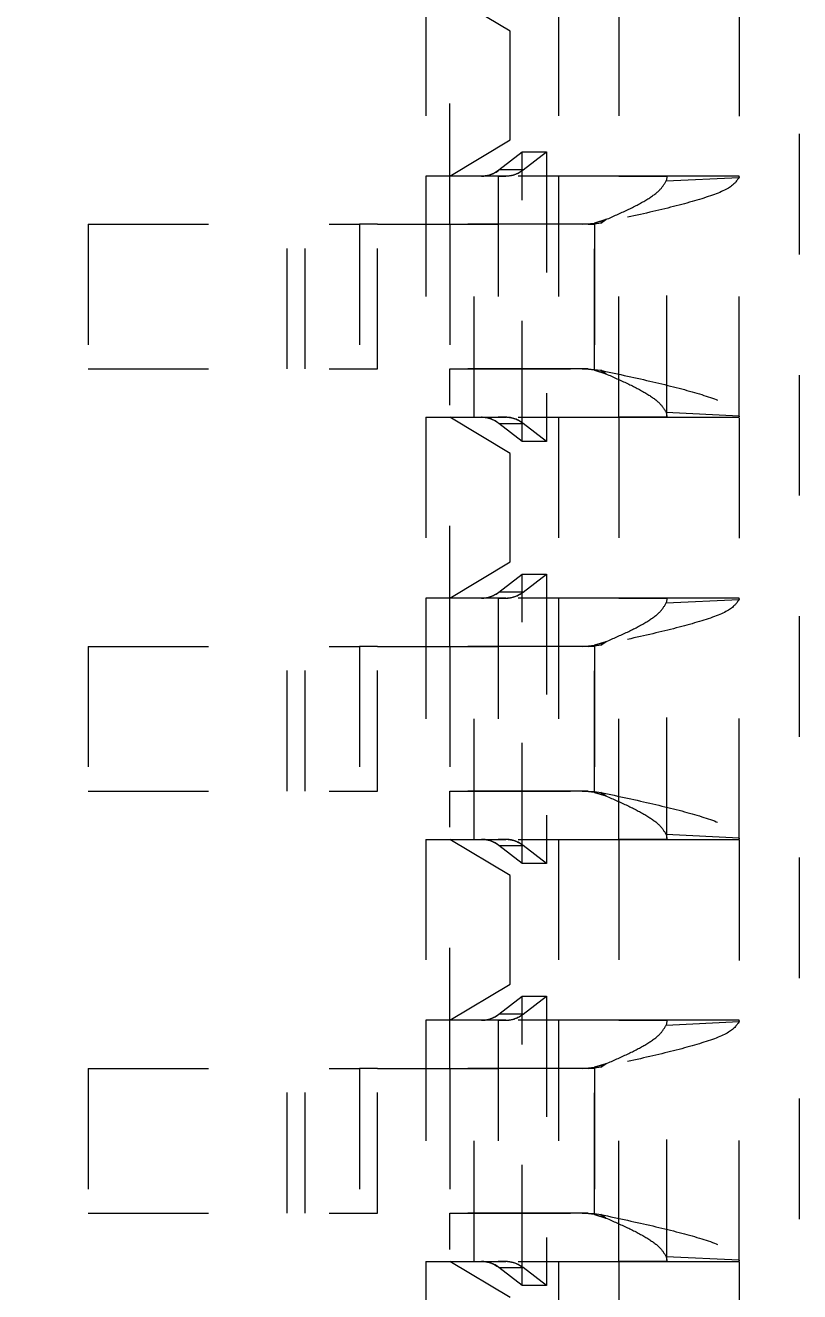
# Model space of a CAD drawing. Header units: millimetres. Extents: x 35 to 332, y 141 to 455.
# Drawn here: x 150.83 to 154.04, y 225.56 to 230.81 of the extents above; entities that cross this region are included whole.
import ezdxf
from ezdxf import colors
from ezdxf.entities.mleader import LeaderData, LeaderLine
from ezdxf.math import Vec2, Vec3

# ---------------------------------------------------------------- set-up
doc = ezdxf.new("R2010")
doc.units = ezdxf.units.MM
doc.linetypes.add('HIDDEN', pattern=[0.2, 0.1, -0.1])
doc.layers.add('00点位图', color=100, linetype='Continuous')
doc.styles.get("Standard").update_dxf_attribs({"font": ''})
doc.styles.get('Standard').set_extended_font_data('SimSun')

# ---------------------------------------------------------------- blocks, each defined once
blk = doc.blocks.new('DFSADVS')
at = {"color": 0, "linetype": 'HIDDEN', "lineweight": 18}
for p, q in [((723.9604, -197.5393), (714.5304, -197.5393)), ((722.1458, -197.5893), (722.2951, -197.5893)), ((722.2954, -197.5893), (722.2954, -197.6493)), ((722.2954, -197.5893), (722.2954, -197.6493)), ((722.2965, -197.5894), (722.2957, -197.5893)), ((722.4952, -197.5893), (722.2957, -197.5893)), ((722.2957, -197.5893), (722.2965, -197.5894)), ((722.2994, -197.65), (722.2965, -197.5894)), ((722.2994, -197.65), (722.2965, -197.5894)), ((722.4944, -197.5894), (722.4915, -197.65)), ((722.4944, -197.5894), (722.4915, -197.65)), ((722.4944, -197.5894), (722.4952, -197.5893)), ((722.4944, -197.5894), (722.4952, -197.5893)), ((722.4954, -197.6493), (722.4954, -197.5893)), ((722.4954, -197.6493), (722.4954, -197.5893)), ((722.4958, -197.5893), (722.6451, -197.5893)), ((722.6454, -197.5893), (722.6454, -197.6493)), ((722.6454, -197.5893), (722.6454, -197.6493)), ((722.6465, -197.5894), (722.6457, -197.5893)), ((722.8452, -197.5893), (722.6457, -197.5893)), ((722.6457, -197.5893), (722.6465, -197.5894)), ((722.6494, -197.65), (722.6465, -197.5894)), ((722.6494, -197.65), (722.6465, -197.5894)), ((722.8444, -197.5894), (722.8415, -197.65)), ((722.8444, -197.5894), (722.8415, -197.65)), ((722.8444, -197.5894), (722.8452, -197.5893)), ((722.8444, -197.5894), (722.8452, -197.5893)), ((722.8454, -197.6493), (722.8454, -197.5893)), ((722.8454, -197.6493), (722.8454, -197.5893)), ((722.8458, -197.5893), (722.9951, -197.5893)), ((722.9954, -197.5893), (722.9954, -197.6493)), ((722.9954, -197.5893), (722.9954, -197.6493)), ((722.9965, -197.5894), (722.9957, -197.5893)), ((723.1952, -197.5893), (722.9957, -197.5893)), ((722.9957, -197.5893), (722.9965, -197.5894)), ((722.9994, -197.65), (722.9965, -197.5894)), ((722.9994, -197.65), (722.9965, -197.5894)), ((723.1944, -197.5894), (723.1915, -197.65)), ((723.1944, -197.5894), (723.1915, -197.65)), ((723.1944, -197.5894), (723.1952, -197.5893)), ((723.1944, -197.5894), (723.1952, -197.5893)), ((723.1954, -197.6493), (723.1954, -197.5893)), ((723.1954, -197.6493), (723.1954, -197.5893)), ((723.1958, -197.5893), (723.3451, -197.5893)), ((722.2954, -197.6493), (722.2954, -197.6893)), ((722.2954, -197.6493), (722.2965, -197.6493)), ((722.4944, -197.6493), (722.2965, -197.6493)), ((722.2965, -197.6493), (722.2994, -197.65)), ((722.2965, -197.6493), (722.2994, -197.65)), ((722.4915, -197.65), (722.4944, -197.6493)), ((722.4915, -197.65), (722.4944, -197.6493)), ((722.4944, -197.6493), (722.4954, -197.6493)), ((722.4954, -197.6893), (722.4954, -197.6493)), ((722.6454, -197.6493), (722.6454, -197.6893)), ((722.6454, -197.6493), (722.6465, -197.6493)), ((722.8444, -197.6493), (722.6465, -197.6493)), ((722.6465, -197.6493), (722.6494, -197.65)), ((722.6465, -197.6493), (722.6494, -197.65)), ((722.8415, -197.65), (722.8444, -197.6493)), ((722.8415, -197.65), (722.8444, -197.6493)), ((722.8444, -197.6493), (722.8454, -197.6493)), ((722.8454, -197.6893), (722.8454, -197.6493)), ((722.9954, -197.6493), (722.9954, -197.6893)), ((722.9954, -197.6493), (722.9965, -197.6493)), ((723.1944, -197.6493), (722.9965, -197.6493)), ((722.9965, -197.6493), (722.9994, -197.65)), ((722.9965, -197.6493), (722.9994, -197.65)), ((723.1915, -197.65), (723.1944, -197.6493)), ((723.1915, -197.65), (723.1944, -197.6493)), ((723.1944, -197.6493), (723.1954, -197.6493)), ((723.1954, -197.6893), (723.1954, -197.6493)), ((722.1454, -197.6893), (722.2954, -197.6893)), ((722.4954, -197.6893), (722.2954, -197.6893)), ((722.2954, -197.6893), (722.2954, -197.7393)), ((722.4954, -197.7393), (722.4954, -197.6893)), ((722.4954, -197.6893), (722.6454, -197.6893)), ((722.8454, -197.6893), (722.6454, -197.6893)), ((722.6454, -197.6893), (722.6454, -197.7393)), ((722.8454, -197.7393), (722.8454, -197.6893)), ((722.8454, -197.6893), (722.9954, -197.6893)), ((723.1954, -197.6893), (722.9954, -197.6893)), ((722.9954, -197.6893), (722.9954, -197.7393)), ((723.1954, -197.7393), (723.1954, -197.6893)), ((723.1954, -197.6893), (723.3454, -197.6893)), ((722.3344, -197.7041), (722.3315, -197.6999)), ((722.3315, -197.6999), (722.3344, -197.7093)), ((722.3344, -197.7093), (722.3315, -197.6999)), ((722.3315, -197.6999), (722.3344, -197.7041)), ((722.3344, -197.7041), (722.3352, -197.7093)), ((722.3344, -197.7041), (722.3352, -197.7093)), ((722.4557, -197.7093), (722.4565, -197.7041)), ((722.4557, -197.7093), (722.4565, -197.7041)), ((722.4594, -197.6999), (722.4565, -197.7041)), ((722.4565, -197.7093), (722.4594, -197.6999)), ((722.4594, -197.6999), (722.4565, -197.7093)), ((722.4565, -197.7041), (722.4594, -197.6999)), ((722.6844, -197.7041), (722.6815, -197.6999)), ((722.6815, -197.6999), (722.6844, -197.7093)), ((722.6844, -197.7093), (722.6815, -197.6999)), ((722.6815, -197.6999), (722.6844, -197.7041)), ((722.6844, -197.7041), (722.6852, -197.7093)), ((722.6844, -197.7041), (722.6852, -197.7093)), ((722.8057, -197.7093), (722.8065, -197.7041)), ((722.8057, -197.7093), (722.8065, -197.7041)), ((722.8094, -197.6999), (722.8065, -197.7041)), ((722.8065, -197.7093), (722.8094, -197.6999)), ((722.8094, -197.6999), (722.8065, -197.7093)), ((722.8065, -197.7041), (722.8094, -197.6999)), ((723.0344, -197.7041), (723.0315, -197.6999)), ((723.0315, -197.6999), (723.0344, -197.7093)), ((723.0344, -197.7093), (723.0315, -197.6999)), ((723.0315, -197.6999), (723.0344, -197.7041)), ((723.0344, -197.7041), (723.0352, -197.7093)), ((723.0344, -197.7041), (723.0352, -197.7093)), ((723.1557, -197.7093), (723.1565, -197.7041)), ((723.1557, -197.7093), (723.1565, -197.7041)), ((723.1594, -197.6999), (723.1565, -197.7041)), ((723.1565, -197.7093), (723.1594, -197.6999)), ((723.1594, -197.6999), (723.1565, -197.7093)), ((723.1565, -197.7041), (723.1594, -197.6999)), ((722.3354, -197.7196), (722.3344, -197.7093)), ((722.3344, -197.7093), (722.4565, -197.7093)), ((722.3354, -197.7196), (722.3344, -197.7093)), ((722.3354, -197.7145), (722.3352, -197.7093)), ((722.4557, -197.7093), (722.3352, -197.7093)), ((722.3352, -197.7093), (722.3354, -197.7145)), ((722.3354, -197.7093), (722.4554, -197.7093)), ((722.3354, -197.8893), (722.3354, -197.7145)), ((722.3354, -197.7145), (722.3354, -197.7196)), ((722.3354, -197.7145), (722.3354, -197.8293)), ((722.3354, -197.7145), (722.3354, -197.7196)), ((722.4554, -197.7145), (722.4557, -197.7093)), ((722.4565, -197.7093), (722.4554, -197.7196)), ((722.4554, -197.7145), (722.4557, -197.7093)), ((722.4565, -197.7093), (722.4554, -197.7196)), ((722.4554, -197.7145), (722.4554, -197.8893)), ((722.4554, -197.7196), (722.4554, -197.7145)), ((722.4554, -197.8293), (722.4554, -197.7145)), ((722.4554, -197.7196), (722.4554, -197.7145)), ((722.6854, -197.7196), (722.6844, -197.7093)), ((722.6844, -197.7093), (722.8065, -197.7093)), ((722.6854, -197.7196), (722.6844, -197.7093)), ((722.6854, -197.7145), (722.6852, -197.7093)), ((722.8057, -197.7093), (722.6852, -197.7093)), ((722.6852, -197.7093), (722.6854, -197.7145)), ((722.6854, -197.7093), (722.8054, -197.7093)), ((722.6854, -197.8893), (722.6854, -197.7145)), ((722.6854, -197.7145), (722.6854, -197.7196)), ((722.6854, -197.7145), (722.6854, -197.8293)), ((722.6854, -197.7145), (722.6854, -197.7196)), ((722.8054, -197.7145), (722.8057, -197.7093)), ((722.8065, -197.7093), (722.8054, -197.7196)), ((722.8054, -197.7145), (722.8057, -197.7093)), ((722.8065, -197.7093), (722.8054, -197.7196)), ((722.8054, -197.7145), (722.8054, -197.8893)), ((722.8054, -197.7196), (722.8054, -197.7145)), ((722.8054, -197.8293), (722.8054, -197.7145)), ((722.8054, -197.7196), (722.8054, -197.7145)), ((723.0354, -197.7196), (723.0344, -197.7093)), ((723.0344, -197.7093), (723.1565, -197.7093)), ((723.0354, -197.7196), (723.0344, -197.7093)), ((723.0354, -197.7145), (723.0352, -197.7093)), ((723.1557, -197.7093), (723.0352, -197.7093)), ((723.0352, -197.7093), (723.0354, -197.7145)), ((723.0354, -197.7093), (723.1554, -197.7093)), ((723.0354, -197.8893), (723.0354, -197.7145)), ((723.0354, -197.7145), (723.0354, -197.7196)), ((723.0354, -197.7145), (723.0354, -197.8293)), ((723.0354, -197.7145), (723.0354, -197.7196)), ((723.1554, -197.7145), (723.1557, -197.7093)), ((723.1565, -197.7093), (723.1554, -197.7196)), ((723.1554, -197.7145), (723.1557, -197.7093)), ((723.1565, -197.7093), (723.1554, -197.7196)), ((723.1554, -197.7145), (723.1554, -197.8893)), ((723.1554, -197.7196), (723.1554, -197.7145)), ((723.1554, -197.8293), (723.1554, -197.7145)), ((723.1554, -197.7196), (723.1554, -197.7145)), ((722.1454, -197.7393), (722.2954, -197.7393)), ((722.2954, -197.7393), (722.4954, -197.7393)), ((722.2954, -197.7393), (722.2954, -197.7727)), ((722.4954, -197.7726), (722.4954, -197.7393)), ((722.4954, -197.7393), (722.6454, -197.7393)), ((722.6454, -197.7393), (722.8454, -197.7393)), ((722.6454, -197.7393), (722.6454, -197.7727)), ((722.8454, -197.7726), (722.8454, -197.7393)), ((722.8454, -197.7393), (722.9954, -197.7393)), ((722.9954, -197.7393), (723.1954, -197.7393)), ((722.9954, -197.7393), (722.9954, -197.7727)), ((723.1954, -197.7726), (723.1954, -197.7393)), ((723.1954, -197.7393), (723.3454, -197.7393)), ((722.2754, -197.7493), (722.5154, -197.7493)), ((722.2754, -197.7693), (722.2754, -197.7493)), ((722.2904, -197.7686), (722.2754, -197.7493)), ((722.5154, -197.7493), (722.5005, -197.7686)), ((722.5154, -197.7493), (722.5154, -197.7693)), ((722.6254, -197.7493), (722.8654, -197.7493)), ((722.6254, -197.7693), (722.6254, -197.7493)), ((722.6404, -197.7686), (722.6254, -197.7493)), ((722.8654, -197.7493), (722.8505, -197.7686)), ((722.8654, -197.7493), (722.8654, -197.7693)), ((722.9754, -197.7493), (723.2154, -197.7493)), ((722.9754, -197.7693), (722.9754, -197.7493)), ((722.9904, -197.7686), (722.9754, -197.7493)), ((723.2154, -197.7493), (723.2005, -197.7686)), ((723.2154, -197.7493), (723.2154, -197.7693)), ((722.5154, -197.7693), (722.2754, -197.7693)), ((722.2904, -197.7886), (722.2754, -197.7693)), ((722.2904, -197.7686), (722.2904, -197.7886)), ((722.5005, -197.7886), (722.5005, -197.7686)), ((722.5154, -197.7693), (722.5005, -197.7886)), ((722.6404, -197.7886), (722.6254, -197.7693)), ((722.8654, -197.7693), (722.6254, -197.7693)), ((722.6404, -197.7686), (722.6404, -197.7886)), ((722.8505, -197.7886), (722.8505, -197.7686)), ((722.8654, -197.7693), (722.8505, -197.7886)), ((722.9904, -197.7886), (722.9754, -197.7693)), ((723.2154, -197.7693), (722.9754, -197.7693)), ((722.9904, -197.7686), (722.9904, -197.7886)), ((723.2005, -197.7886), (723.2005, -197.7686)), ((723.2154, -197.7693), (723.2005, -197.7886)), ((722.1754, -197.7793), (722.1454, -197.8293)), ((722.2654, -197.7793), (722.1754, -197.7793)), ((722.2954, -197.8293), (722.2654, -197.7793)), ((722.2954, -197.783), (722.2954, -197.803)), ((722.2954, -197.7892), (722.2954, -197.783)), ((722.5254, -197.7793), (722.4954, -197.8293)), ((722.4954, -197.803), (722.4954, -197.783)), ((722.4954, -197.783), (722.4954, -197.7892)), ((722.6154, -197.7793), (722.5254, -197.7793)), ((722.6454, -197.8293), (722.6154, -197.7793)), ((722.6454, -197.783), (722.6454, -197.803)), ((722.6454, -197.7892), (722.6454, -197.783)), ((722.8754, -197.7793), (722.8454, -197.8293)), ((722.8454, -197.803), (722.8454, -197.783)), ((722.8454, -197.783), (722.8454, -197.7892)), ((722.9654, -197.7793), (722.8754, -197.7793)), ((722.9954, -197.8293), (722.9654, -197.7793)), ((722.9954, -197.783), (722.9954, -197.803)), ((722.9954, -197.7892), (722.9954, -197.783)), ((723.2254, -197.7793), (723.1954, -197.8293)), ((723.1954, -197.803), (723.1954, -197.783)), ((723.1954, -197.783), (723.1954, -197.7892)), ((722.2954, -197.7892), (722.4954, -197.7892)), ((722.2954, -197.7893), (722.4954, -197.7893)), ((722.6454, -197.7892), (722.8454, -197.7892)), ((722.6454, -197.7893), (722.8454, -197.7893)), ((722.9954, -197.7892), (723.1954, -197.7892)), ((722.9954, -197.7893), (723.1954, -197.7893)), ((722.2954, -197.803), (722.2954, -197.8091)), ((722.4954, -197.8091), (722.2954, -197.8091)), ((722.2954, -197.8091), (722.2954, -197.8293)), ((722.4954, -197.8091), (722.4954, -197.803)), ((722.4954, -197.8293), (722.4954, -197.8091)), ((722.6454, -197.803), (722.6454, -197.8091)), ((722.8454, -197.8091), (722.6454, -197.8091)), ((722.6454, -197.8091), (722.6454, -197.8293)), ((722.8454, -197.8091), (722.8454, -197.803)), ((722.8454, -197.8293), (722.8454, -197.8091)), ((722.9954, -197.803), (722.9954, -197.8091)), ((723.1954, -197.8091), (722.9954, -197.8091)), ((722.9954, -197.8091), (722.9954, -197.8293)), ((723.1954, -197.8091), (723.1954, -197.803)), ((723.1954, -197.8293), (723.1954, -197.8091)), ((722.3354, -197.8293), (722.1054, -197.8293)), ((722.2954, -197.8293), (722.2954, -197.8493)), ((722.3354, -197.8293), (722.4554, -197.8293)), ((722.6854, -197.8293), (722.4554, -197.8293)), ((722.4954, -197.8493), (722.4954, -197.8293)), ((722.6454, -197.8293), (722.6454, -197.8493)), ((722.6854, -197.8293), (722.8054, -197.8293)), ((723.0354, -197.8293), (722.8054, -197.8293)), ((722.8454, -197.8493), (722.8454, -197.8293)), ((722.9954, -197.8293), (722.9954, -197.8493)), ((723.0354, -197.8293), (723.1554, -197.8293)), ((723.3854, -197.8293), (723.1554, -197.8293)), ((723.1954, -197.8493), (723.1954, -197.8293)), ((722.1454, -197.8493), (722.2954, -197.8493)), ((722.2954, -197.8493), (722.4954, -197.8493)), ((722.4954, -197.8493), (722.6454, -197.8493)), ((722.6454, -197.8493), (722.8454, -197.8493)), ((722.8454, -197.8493), (722.9954, -197.8493)), ((722.9954, -197.8493), (723.1954, -197.8493)), ((723.1954, -197.8493), (723.3454, -197.8493)), ((722.4554, -197.8893), (722.3354, -197.8893)), ((722.3354, -197.8893), (722.3354, -197.9043)), ((722.4554, -197.9043), (722.4554, -197.8893)), ((722.8054, -197.8893), (722.6854, -197.8893)), ((722.6854, -197.8893), (722.6854, -197.9043)), ((722.8054, -197.9043), (722.8054, -197.8893)), ((723.1554, -197.8893), (723.0354, -197.8893)), ((723.0354, -197.8893), (723.0354, -197.9043)), ((723.1554, -197.9043), (723.1554, -197.8893)), ((722.3354, -197.9043), (722.4554, -197.9043)), ((722.3354, -198.1293), (722.3354, -197.9043)), ((722.4554, -198.1293), (722.4554, -197.9043)), ((722.6854, -197.9043), (722.8054, -197.9043)), ((722.6854, -198.1293), (722.6854, -197.9043)), ((722.8054, -198.1293), (722.8054, -197.9043)), ((723.0354, -197.9043), (723.1554, -197.9043)), ((723.0354, -198.1293), (723.0354, -197.9043)), ((723.1554, -198.1293), (723.1554, -197.9043)), ((722.4554, -197.9492), (722.3354, -197.9492)), ((722.8054, -197.9492), (722.6854, -197.9492)), ((723.1554, -197.9492), (723.0354, -197.9492)), ((722.4554, -197.9643), (722.3354, -197.9643)), ((722.8054, -197.9643), (722.6854, -197.9643)), ((723.1554, -197.9643), (723.0354, -197.9643)), ((722.3354, -198.1293), (722.4554, -198.1293)), ((722.6854, -198.1293), (722.8054, -198.1293)), ((723.0354, -198.1293), (723.1554, -198.1293))]:
    blk.add_line(p, q, dxfattribs=at)
for centre, radius, start, end in [((722.2718, -197.7832), 0.0236, 0.3917, 38.2503), ((722.5191, -197.7832), 0.0237, 141.7903, 179.5678), ((722.6218, -197.7832), 0.0236, 0.4167, 38.2516), ((722.869, -197.7832), 0.0236, 141.7497, 179.6083), ((722.9718, -197.7832), 0.0236, 0.4087, 38.2332), ((723.2191, -197.7832), 0.0236, 141.7491, 179.5959), ((722.2719, -197.8032), 0.0236, 0.3893, 38.2618), ((722.5191, -197.8032), 0.0236, 141.7788, 179.5701), ((722.6218, -197.8032), 0.0236, 0.4144, 38.2631), ((722.869, -197.8032), 0.0236, 141.7382, 179.6107), ((722.9718, -197.8032), 0.0236, 0.4064, 38.2448), ((723.219, -197.8032), 0.0236, 141.7375, 179.5982)]:
    blk.add_arc(centre, radius, start, end, dxfattribs=at)
for points, knots in [([(722.2965, -197.5894), (722.2997, -197.5916), (722.306, -197.5961), (722.3154, -197.6226), (722.3249, -197.6598), (722.3312, -197.6893), (722.3344, -197.7041)], [0, 0, 0, 0, 0.24999, 0.499992, 0.75, 1, 1, 1, 1]), ([(722.2965, -197.5894), (722.2997, -197.5916), (722.306, -197.5961), (722.3154, -197.6226), (722.3249, -197.6598), (722.3312, -197.6893), (722.3344, -197.7041)], [0, 0, 0, 0, 0.250002, 0.500001, 0.750005, 1, 1, 1, 1]), ([(722.4565, -197.7041), (722.4597, -197.6893), (722.466, -197.6598), (722.4755, -197.6226), (722.4849, -197.5961), (722.4912, -197.5916), (722.4944, -197.5894)], [0, 0, 0, 0, 0.249994, 0.500003, 0.750001, 1, 1, 1, 1]), ([(722.4565, -197.7041), (722.4597, -197.6893), (722.466, -197.6598), (722.4755, -197.6226), (722.4849, -197.5961), (722.4912, -197.5916), (722.4944, -197.5894)], [0, 0, 0, 0, 0.250009, 0.500011, 0.750003, 1, 1, 1, 1]), ([(722.6465, -197.5894), (722.6497, -197.5916), (722.656, -197.5961), (722.6654, -197.6226), (722.6749, -197.6598), (722.6812, -197.6893), (722.6844, -197.7041)], [0, 0, 0, 0, 0.2499886, 0.4999902, 0.7499968, 1, 1, 1, 1]), ([(722.6465, -197.5894), (722.6497, -197.5916), (722.656, -197.5961), (722.6654, -197.6226), (722.6749, -197.6598), (722.6812, -197.6893), (722.6844, -197.7041)], [0, 0, 0, 0, 0.2500012, 0.4999984, 0.7500018, 1, 1, 1, 1]), ([(722.8065, -197.7041), (722.8097, -197.6893), (722.816, -197.6598), (722.8254, -197.6226), (722.8349, -197.5961), (722.8412, -197.5916), (722.8444, -197.5894)], [0, 0, 0, 0, 0.249996, 0.500001, 0.75, 1, 1, 1, 1]), ([(722.8065, -197.7041), (722.8097, -197.6893), (722.816, -197.6598), (722.8254, -197.6226), (722.8349, -197.5961), (722.8412, -197.5916), (722.8444, -197.5894)], [0, 0, 0, 0, 0.25001, 0.500009, 0.750002, 1, 1, 1, 1]), ([(722.9965, -197.5894), (722.9997, -197.5916), (723.006, -197.5961), (723.0154, -197.6226), (723.0249, -197.6598), (723.0312, -197.6893), (723.0344, -197.7041)], [0, 0, 0, 0, 0.2499891, 0.4999913, 0.7500005, 1, 1, 1, 1]), ([(722.9965, -197.5894), (722.9997, -197.5916), (723.006, -197.5961), (723.0154, -197.6226), (723.0249, -197.6598), (723.0312, -197.6893), (723.0344, -197.7041)], [0, 0, 0, 0, 0.250002, 0.499999, 0.750006, 1, 1, 1, 1]), ([(723.1565, -197.7041), (723.1597, -197.6893), (723.166, -197.6598), (723.1754, -197.6226), (723.1849, -197.5961), (723.1912, -197.5916), (723.1944, -197.5894)], [0, 0, 0, 0, 0.249995, 0.500002, 0.75, 1, 1, 1, 1]), ([(723.1565, -197.7041), (723.1597, -197.6893), (723.166, -197.6598), (723.1754, -197.6226), (723.1849, -197.5961), (723.1912, -197.5916), (723.1944, -197.5894)], [0, 0, 0, 0, 0.250009, 0.50001, 0.750003, 1, 1, 1, 1]), ([(722.2954, -197.6893), (722.2954, -197.684), (722.2954, -197.6735), (722.2954, -197.6603), (722.2954, -197.6511), (722.2954, -197.6499), (722.2954, -197.6493)], [0, 0, 0, 0, 0.250002, 0.499983, 0.749995, 1, 1, 1, 1]), ([(722.3315, -197.6999), (722.3288, -197.6938), (722.3235, -197.6815), (722.3154, -197.6662), (722.3074, -197.6546), (722.3021, -197.6515), (722.2994, -197.65)], [0, 0, 0, 0, 0.250012, 0.5, 0.750003, 1, 1, 1, 1]), ([(722.3315, -197.6999), (722.3288, -197.6938), (722.3235, -197.6815), (722.3154, -197.6662), (722.3074, -197.6546), (722.3021, -197.6515), (722.2994, -197.65)], [0, 0, 0, 0, 0.2500192, 0.5000151, 0.7500257, 1, 1, 1, 1]), ([(722.4594, -197.6999), (722.4621, -197.6938), (722.4674, -197.6815), (722.4755, -197.6662), (722.4835, -197.6546), (722.4888, -197.6515), (722.4915, -197.65)], [0, 0, 0, 0, 0.250007, 0.500009, 0.750008, 1, 1, 1, 1]), ([(722.4594, -197.6999), (722.4621, -197.6938), (722.4674, -197.6815), (722.4755, -197.6662), (722.4835, -197.6546), (722.4888, -197.6515), (722.4915, -197.65)], [0, 0, 0, 0, 0.250007, 0.500009, 0.750008, 1, 1, 1, 1]), ([(722.4954, -197.6493), (722.4954, -197.6499), (722.4954, -197.6511), (722.4954, -197.6603), (722.4954, -197.6735), (722.4954, -197.684), (722.4954, -197.6893)], [0, 0, 0, 0, 0.250005, 0.500017, 0.749998, 1, 1, 1, 1]), ([(722.6454, -197.6893), (722.6454, -197.684), (722.6454, -197.6735), (722.6454, -197.6603), (722.6454, -197.6511), (722.6454, -197.6499), (722.6454, -197.6493)], [0, 0, 0, 0, 0.250002, 0.499983, 0.749995, 1, 1, 1, 1]), ([(722.6815, -197.6999), (722.6788, -197.6938), (722.6735, -197.6815), (722.6654, -197.6662), (722.6574, -197.6546), (722.6521, -197.6515), (722.6494, -197.65)], [0, 0, 0, 0, 0.250012, 0.5, 0.750003, 1, 1, 1, 1]), ([(722.6815, -197.6999), (722.6788, -197.6938), (722.6735, -197.6815), (722.6654, -197.6662), (722.6574, -197.6546), (722.6521, -197.6515), (722.6494, -197.65)], [0, 0, 0, 0, 0.2500192, 0.5000151, 0.7500257, 1, 1, 1, 1]), ([(722.8094, -197.6999), (722.8121, -197.6938), (722.8174, -197.6815), (722.8254, -197.6662), (722.8335, -197.6546), (722.8388, -197.6515), (722.8415, -197.65)], [0, 0, 0, 0, 0.250012, 0.5, 0.750003, 1, 1, 1, 1]), ([(722.8094, -197.6999), (722.8121, -197.6938), (722.8174, -197.6815), (722.8254, -197.6662), (722.8335, -197.6546), (722.8388, -197.6515), (722.8415, -197.65)], [0, 0, 0, 0, 0.250012, 0.5, 0.750003, 1, 1, 1, 1]), ([(722.8454, -197.6493), (722.8454, -197.6499), (722.8454, -197.6511), (722.8454, -197.6603), (722.8454, -197.6735), (722.8454, -197.684), (722.8454, -197.6893)], [0, 0, 0, 0, 0.250005, 0.500017, 0.749998, 1, 1, 1, 1]), ([(722.9954, -197.6893), (722.9954, -197.684), (722.9954, -197.6735), (722.9954, -197.6603), (722.9954, -197.6511), (722.9954, -197.6499), (722.9954, -197.6493)], [0, 0, 0, 0, 0.250002, 0.499983, 0.749995, 1, 1, 1, 1]), ([(723.0315, -197.6999), (723.0288, -197.6938), (723.0235, -197.6815), (723.0154, -197.6662), (723.0074, -197.6546), (723.0021, -197.6515), (722.9994, -197.65)], [0, 0, 0, 0, 0.250009, 0.500005, 0.750005, 1, 1, 1, 1]), ([(723.0315, -197.6999), (723.0288, -197.6938), (723.0235, -197.6815), (723.0154, -197.6662), (723.0074, -197.6546), (723.0021, -197.6515), (722.9994, -197.65)], [0, 0, 0, 0, 0.2500192, 0.500024, 0.7500346, 1, 1, 1, 1]), ([(723.1594, -197.6999), (723.1621, -197.6938), (723.1674, -197.6815), (723.1754, -197.6662), (723.1835, -197.6546), (723.1888, -197.6515), (723.1915, -197.65)], [0, 0, 0, 0, 0.250018, 0.500005, 0.750005, 1, 1, 1, 1]), ([(723.1594, -197.6999), (723.1621, -197.6938), (723.1674, -197.6815), (723.1754, -197.6662), (723.1835, -197.6546), (723.1888, -197.6515), (723.1915, -197.65)], [0, 0, 0, 0, 0.250018, 0.500005, 0.750005, 1, 1, 1, 1]), ([(723.1954, -197.6493), (723.1954, -197.6499), (723.1954, -197.6511), (723.1954, -197.6603), (723.1954, -197.6735), (723.1954, -197.684), (723.1954, -197.6893)], [0, 0, 0, 0, 0.250005, 0.500017, 0.749998, 1, 1, 1, 1]), ([(722.2954, -197.7393), (722.2954, -197.746), (722.2954, -197.755), (722.2954, -197.762), (722.2954, -197.7637)], [0, 0, 0, 0, 0.751999, 1, 1, 1, 1]), ([(722.4954, -197.7604), (722.4954, -197.7597), (722.4954, -197.7537), (722.4954, -197.7461), (722.4954, -197.7393)], [0, 0, 0, 0, 0.108483, 1, 1, 1, 1]), ([(722.6454, -197.7393), (722.6454, -197.746), (722.6454, -197.755), (722.6454, -197.762), (722.6454, -197.7637)], [0, 0, 0, 0, 0.751999, 1, 1, 1, 1]), ([(722.8454, -197.7604), (722.8454, -197.7597), (722.8454, -197.7537), (722.8454, -197.7461), (722.8454, -197.7393)], [0, 0, 0, 0, 0.108483, 1, 1, 1, 1]), ([(722.9954, -197.7393), (722.9954, -197.746), (722.9954, -197.755), (722.9954, -197.762), (722.9954, -197.7637)], [0, 0, 0, 0, 0.751999, 1, 1, 1, 1]), ([(723.1954, -197.7637), (723.1954, -197.762), (723.1954, -197.755), (723.1954, -197.746), (723.1954, -197.7393)], [0, 0, 0, 0, 0.248001, 1, 1, 1, 1]), ([(722.2954, -197.783), (722.2952, -197.7805), (722.2948, -197.7753), (722.2918, -197.7708), (722.2904, -197.7686)], [0, 0, 0, 0, 0.499977, 1, 1, 1, 1]), ([(722.5005, -197.7686), (722.4991, -197.7708), (722.4961, -197.7753), (722.4957, -197.7805), (722.4954, -197.783)], [0, 0, 0, 0, 0.499962, 1, 1, 1, 1]), ([(722.6454, -197.783), (722.6452, -197.7805), (722.6448, -197.7753), (722.6418, -197.7708), (722.6404, -197.7686)], [0, 0, 0, 0, 0.499992, 1, 1, 1, 1]), ([(722.8505, -197.7686), (722.8491, -197.7708), (722.8461, -197.7753), (722.8457, -197.7805), (722.8454, -197.783)], [0, 0, 0, 0, 0.500023, 1, 1, 1, 1]), ([(722.9954, -197.783), (722.9952, -197.7805), (722.9948, -197.7753), (722.9918, -197.7708), (722.9904, -197.7686)], [0, 0, 0, 0, 0.500038, 1, 1, 1, 1]), ([(723.2005, -197.7686), (723.1991, -197.7708), (723.1961, -197.7753), (723.1957, -197.7805), (723.1954, -197.783)], [0, 0, 0, 0, 0.500015, 1, 1, 1, 1]), ([(722.2954, -197.803), (722.2952, -197.8005), (722.2948, -197.7953), (722.2918, -197.7908), (722.2904, -197.7886)], [0, 0, 0, 0, 0.499886, 1, 1, 1, 1]), ([(722.5005, -197.7886), (722.4991, -197.7908), (722.4961, -197.7953), (722.4957, -197.8005), (722.4954, -197.803)], [0, 0, 0, 0, 0.500053, 1, 1, 1, 1]), ([(722.6454, -197.803), (722.6452, -197.8005), (722.6448, -197.7953), (722.6418, -197.7908), (722.6404, -197.7886)], [0, 0, 0, 0, 0.499902, 1, 1, 1, 1]), ([(722.8505, -197.7886), (722.8491, -197.7908), (722.8461, -197.7953), (722.8457, -197.8005), (722.8454, -197.803)], [0, 0, 0, 0, 0.500114, 1, 1, 1, 1]), ([(722.9954, -197.803), (722.9952, -197.8005), (722.9948, -197.7953), (722.9918, -197.7908), (722.9904, -197.7886)], [0, 0, 0, 0, 0.499947, 1, 1, 1, 1]), ([(723.2005, -197.7886), (723.1991, -197.7908), (723.1961, -197.7953), (723.1957, -197.8005), (723.1954, -197.803)], [0, 0, 0, 0, 0.500106, 1, 1, 1, 1])]:
    blk.add_open_spline(points, degree=3, knots=knots, dxfattribs=at)

msp = doc.modelspace()

# ---------------------------------------------------------------- block references
at = {"xscale": 5, "yscale": 5, "zscale": 5, "rotation": 270}
msp.add_blockref('DFSADVS', (1141.7362, 3841.6624), dxfattribs=at)

# ---------------------------------------------------------------- leaders
at = {"layer": '00点位图', "color": 6}
ml = msp.add_multileader_mtext('Standard', dxfattribs=at)
ml.set_content('2', color=6)
ml.set_leader_properties()
ml.build(insert=Vec2(0, 0))
ctx = ml.context
ctx.base_point, ctx.plane_origin = Vec3(111.258, 235.6633), Vec3(151.09, 224.4352)
ctx.text_align_type = 2
notes = []
notes.append((ctx, [(0, (1, 1, 0), (125.458, 235.6633), (-1, 0), 8, [(0, [(151.09, 224.4352)], 0, [])])]))
ctx.mtext.insert, ctx.mtext.defined_height, ctx.mtext.alignment, ctx.mtext.flow_direction = Vec3(115.458, 238.0633), 8, 3, 5
for ctx, leaders in notes:
    for number, flags, end, landing, length, lines in leaders:
        leader = LeaderData()
        leader.index, (leader.has_last_leader_line, leader.has_dogleg_vector, leader.attachment_direction) = number, flags
        leader.last_leader_point, leader.dogleg_vector, leader.dogleg_length = Vec3(end), Vec3(landing), length
        for number, points, colour, breaks in lines:
            line = LeaderLine()
            line.index, line.vertices, line.color, line.breaks = number, Vec3.list(points), colors.encode_raw_color(colour), breaks
            leader.lines.append(line)
        ctx.leaders.append(leader)

doc.saveas('drawing.dxf')
